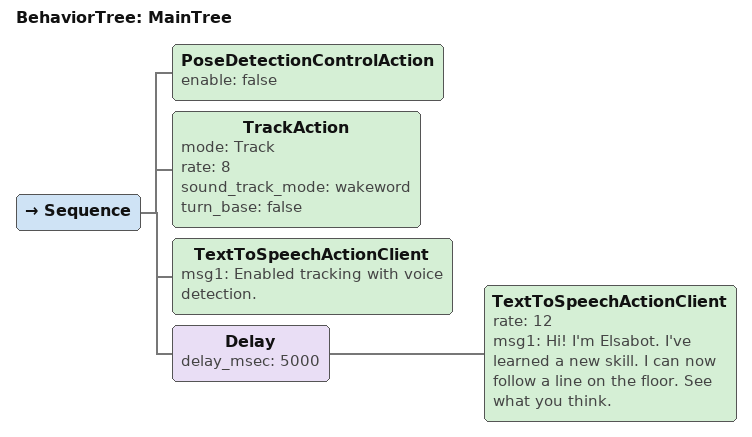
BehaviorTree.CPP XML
<root BTCPP_format="4" main_tree_to_execute="MainTree">
	<BehaviorTree ID="MainTree">
		<Sequence>
			<PoseDetectionControlAction enable="false" />
      		<TrackAction mode="Track" rate="8" sound_track_mode="wakeword" turn_base="false" />
      		<TextToSpeechActionClient msg1="Enabled tracking with voice detection." />
			<Delay delay_msec="5000">
				<TextToSpeechActionClient rate="12" msg1="Hi! I'm Elsabot.  I've learned a new skill.  I can now follow a line on the floor.  See what you think." />
			</Delay>
		</Sequence>

	</BehaviorTree>
</root>
